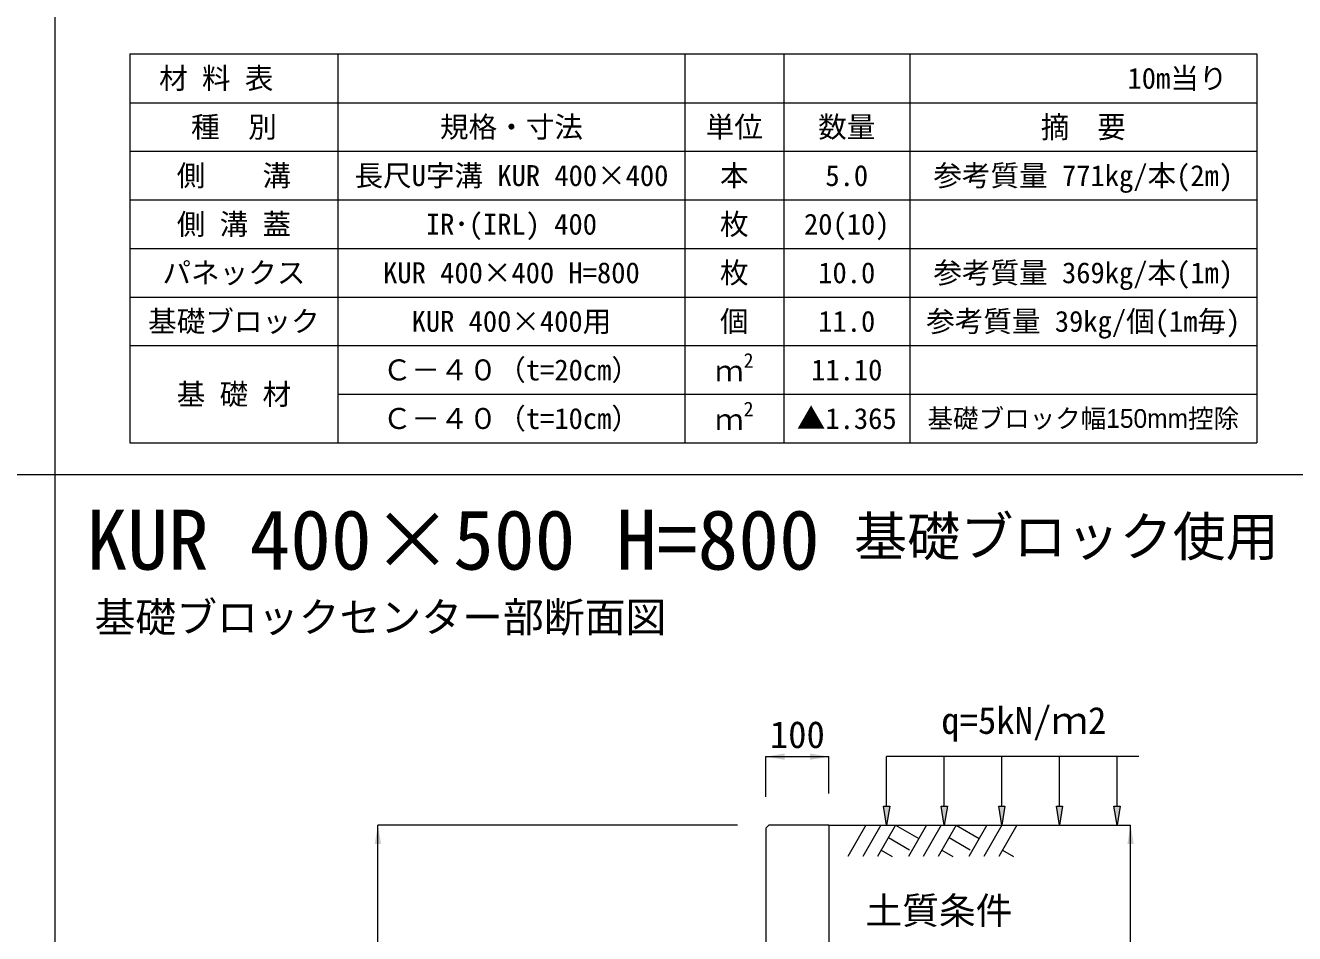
# Model space of a CAD drawing. Units: millimetres at full size, sheet at 1:40; details may follow other scales. Extents: x 206103 to 244503, y 883348 to 903496.
# Drawn here: x 238456 to 240469, y 885920 to 887360 of the extents above; entities that cross this region are included whole.
import ezdxf
from ezdxf.enums import TextEntityAlignment as Align

# ---------------------------------------------------------------- set-up
doc = ezdxf.new("R2010")
doc.units = ezdxf.units.MM
doc.header["$LTSCALE"] = 40
for name, color, linetype, lineweight in [('0_2', 7, 'Continuous', 20), ('Defpoints_3', 8, 'Continuous', 0), ('パネックスKUR', 2, 'Continuous', 20), ('図枠', 5, 'Continuous', 13), ('寸法・材料表', 7, 'Continuous', 13), ('寸法線', 7, 'Continuous', 13), ('ﾊｯﾁﾝｸﾞ', 7, 'Continuous', 5)]:
    doc.layers.add(name, color=color, linetype=linetype, lineweight=lineweight)
doc.layers.add('文字', color=7, linetype='Continuous')
doc.styles.add('ＭＳ ゴシック', font='')
doc.styles.add('ＭＳ Ｐゴシック', font='')
doc.styles.get('ＭＳ ゴシック').set_extended_font_data('MS Gothic')
doc.styles.get('ＭＳ Ｐゴシック').set_extended_font_data('MS PGothic')

# ---------------------------------------------------------------- blocks, each defined once
blk = doc.blocks.new('filled_arrow')
at = {"color": 0, "linetype": 'Continuous', "lineweight": -2}
blk.add_solid([(7.5, 1.25), (0, 0), (7.5, -1.25)], dxfattribs=at)

msp = doc.modelspace()

# ---------------------------------------------------------------- hatches: boundary and pattern name
at = {"layer": '寸法線'}
for points in [[(239826.62, 886122.33), (239821.62, 886092.33), (239816.62, 886122.33)], [(239918.03, 886122.33), (239913.03, 886092.33), (239908.03, 886122.33)], [(240009.44, 886122.33), (240004.44, 886092.33), (239999.44, 886122.33)], [(240100.86, 886122.33), (240095.86, 886092.33), (240090.86, 886122.33)], [(240192.27, 886122.33), (240187.27, 886092.33), (240182.27, 886122.33)]]:
    msp.add_hatch(color=256, dxfattribs=at).paths.add_polyline_path(points)

# ---------------------------------------------------------------- linework, layer by layer
at = {"layer": '0_2'}
msp.add_line((239730.21, 886092.33), (240130.21, 886092.33), dxfattribs=at)
at = {"layer": 'Defpoints_3'}
for p, q in [((238621.89, 887314.77), (240408.53, 887314.77)), ((238621.89, 887314.77), (238621.89, 887237.33)), ((238951.89, 887314.77), (238951.89, 887237.33)), ((239501.89, 887314.77), (239501.89, 887237.33)), ((239658.53, 887314.77), (239658.53, 887237.33)), ((239858.53, 887314.77), (239858.53, 887237.33)), ((240408.53, 887314.77), (240408.53, 887237.33))]:
    msp.add_line(p, q, dxfattribs=at)
at = {"layer": 'パネックスKUR'}
for p, q in [((239630.21, 886087.33), (239635.21, 886092.33)), ((239630.21, 886087.33), (239630.21, 885292.33)), ((239730.21, 886092.33), (239635.21, 886092.33)), ((239730.21, 886092.33), (239730.21, 884552.33))]:
    msp.add_line(p, q, dxfattribs=at)
at = {"layer": '図枠'}
for p, q in [((238503.21, 903148.33), (238503.21, 883348.33)), ((227303.21, 886648.33), (244503.21, 886648.33))]:
    msp.add_line(p, q, dxfattribs=at)
at = {"layer": '寸法・材料表'}
for p, q in [((238621.89, 887237.33), (240408.53, 887237.33)), ((238621.89, 887237.33), (238621.89, 886698.33)), ((238951.89, 887237.33), (238951.89, 886698.33)), ((239501.89, 887237.33), (239501.89, 886698.33)), ((239658.53, 887237.33), (239658.53, 886698.33)), ((239858.53, 887237.33), (239858.53, 886698.33)), ((240408.53, 887237.33), (240408.53, 886698.33)), ((238621.89, 887160.33), (240408.53, 887160.33)), ((238621.89, 887083.33), (240408.53, 887083.33)), ((238621.89, 887006.33), (240408.53, 887006.33)), ((238621.89, 886929.33), (240408.53, 886929.33)), ((238621.89, 886852.33), (240408.53, 886852.33)), ((238951.89, 886775.33), (240408.53, 886775.33)), ((238621.89, 886698.33), (240408.53, 886698.33))]:
    msp.add_line(p, q, dxfattribs=at)
at = {"layer": '寸法線'}
for p, q in [((239630.21, 886200.88), (239730.21, 886200.88)), ((239630.21, 886137.33), (239630.21, 886200.88)), ((239730.21, 886142.33), (239730.21, 886200.88)), ((239015.21, 885292.33), (239015.21, 886092.33)), ((239585.21, 886092.33), (239015.21, 886092.33)), ((239780.21, 886092.33), (240208.55, 886092.33)), ((240208.55, 884552.33), (240208.55, 886092.33))]:
    msp.add_line(p, q, dxfattribs=at)
at = {"layer": '寸法線', "lineweight": 9}
for p, q in [((240221.62, 886200.88), (239821.62, 886200.88)), ((239821.62, 886122.33), (239821.62, 886200.88)), ((239913.03, 886122.33), (239913.03, 886200.88)), ((240004.44, 886122.33), (240004.44, 886200.88)), ((240095.86, 886122.33), (240095.86, 886200.88)), ((240187.27, 886122.33), (240187.27, 886200.88))]:
    msp.add_line(p, q, dxfattribs=at)
for points in [[(239826.62, 886122.33), (239821.62, 886092.33), (239816.62, 886122.33)], [(239918.03, 886122.33), (239913.03, 886092.33), (239908.03, 886122.33)], [(240009.44, 886122.33), (240004.44, 886092.33), (239999.44, 886122.33)], [(240100.86, 886122.33), (240095.86, 886092.33), (240090.86, 886122.33)], [(240192.27, 886122.33), (240187.27, 886092.33), (240182.27, 886122.33)]]:
    msp.add_lwpolyline(points, close=True, dxfattribs=at)
at = {"layer": 'ﾊｯﾁﾝｸﾞ', "lineweight": 9}
for p, q in [((239788.85, 886092.32), (239760.21, 886042.7)), ((239812.48, 886092.32), (239783.83, 886042.7)), ((239836.1, 886092.32), (239807.45, 886042.7)), ((239836.1, 886092.32), (239872.67, 886071.21)), ((239884.86, 886092.32), (239856.21, 886042.7)), ((239908.48, 886092.32), (239879.83, 886042.7)), ((239932.1, 886092.32), (239903.45, 886042.7)), ((239932.1, 886092.32), (239968.67, 886071.21)), ((239980.85, 886092.32), (239952.2, 886042.7)), ((240004.48, 886092.32), (239975.83, 886042.7)), ((240028.1, 886092.32), (239999.45, 886042.7)), ((239824.68, 886072.54), (239858.09, 886053.25)), ((239920.68, 886072.54), (239954.09, 886053.25)), ((239813.26, 886052.75), (239830.67, 886042.7)), ((239909.25, 886052.75), (239926.67, 886042.7)), ((240005.25, 886052.75), (240022.67, 886042.7))]:
    msp.add_line(p, q, dxfattribs=at)

# ---------------------------------------------------------------- block references
at = {"layer": '寸法線', "xscale": 4, "yscale": 4}
msp.add_blockref('filled_arrow', (239630.21, 886200.88), dxfattribs=at)
for p, rotation in [((239730.21, 886200.88), 180), ((239015.21, 886092.33), 270), ((240208.55, 886092.33), 270)]:
    msp.add_blockref('filled_arrow', p, dxfattribs=dict(at, rotation=rotation))

# ---------------------------------------------------------------- texts
at = {"layer": '0_2', "style": 'ＭＳ ゴシック'}
msp.add_text('基礎ブロックセンター部断面図', height=47.47, dxfattribs=at).set_placement((238565.97, 886383.91), align=Align.BOTTOM_LEFT)
at = {"layer": '寸法・材料表', "style": 'ＭＳ ゴシック'}
msp.add_text('\u3000材 料 表', height=33.23, dxfattribs=at).set_placement((238622.94, 887276.05), align=Align.MIDDLE_LEFT)
msp.add_text('10m当り\u3000', height=33.23, dxfattribs=at).set_placement((240407.47, 887276.05), align=Align.MIDDLE_RIGHT)
at = {"layer": '寸法・材料表'}
for s, height, style, p in [('規格・寸法', 33.23, 'ＭＳ ゴシック', (239226.89, 887198.83)), ('単位', 33.23, 'ＭＳ ゴシック', (239580.21, 887198.83)), ('数量', 33.23, 'ＭＳ ゴシック', (239758.53, 887198.83)), ('種\u3000別', 33.23, 'ＭＳ ゴシック', (238786.89, 887198.83)), ('側\u3000\u3000溝', 33.23, 'ＭＳ ゴシック', (238786.89, 887121.83)), ('長尺U字溝 KUR 400×400', 33.23, 'ＭＳ ゴシック', (239226.89, 887121.83)), ('本', 33.23, 'ＭＳ ゴシック', (239580.21, 887121.83)), ('参考質量 771kg/本(2m)', 33.23, 'ＭＳ ゴシック', (240133.53, 887121.83)), ('5.0', 33.23, 'ＭＳ ゴシック', (239758.53, 887121.83)), ('側 溝 蓋', 33.23, 'ＭＳ ゴシック', (238786.89, 887044.83)), ('IR･(IRL) 400', 33.23, 'ＭＳ ゴシック', (239226.89, 887044.83)), ('枚', 33.23, 'ＭＳ ゴシック', (239580.21, 887044.83)), ('20(10)', 33.23, 'ＭＳ ゴシック', (239758.53, 887044.83)), ('パネックス', 33.23, 'ＭＳ ゴシック', (238786.89, 886967.83)), ('KUR 400×400 H=800', 33.23, 'ＭＳ ゴシック', (239226.89, 886967.83)), ('枚', 33.23, 'ＭＳ ゴシック', (239580.21, 886967.83)), ('10.0', 33.23, 'ＭＳ ゴシック', (239758.53, 886967.83)), ('参考質量 369kg/本(1m)', 33.23, 'ＭＳ ゴシック', (240133.53, 886967.83)), ('基礎ブロック', 33.23, 'ＭＳ ゴシック', (238786.89, 886890.83)), ('KUR 400×400用', 33.23, 'ＭＳ ゴシック', (239226.89, 886890.83)), ('個', 33.23, 'ＭＳ ゴシック', (239580.21, 886890.83)), ('11.0', 33.23, 'ＭＳ ゴシック', (239758.53, 886890.83)), ('参考質量 39kg/個(1m毎)', 33.23, 'ＭＳ ゴシック', (240133.53, 886890.83)), ('Ｃ－４０（t=20cm）', 33.23, 'ＭＳ ゴシック', (239226.89, 886813.83)), ('11.10', 33.23, 'ＭＳ ゴシック', (239758.53, 886813.83)), ('基 礎 材', 33.23, 'ＭＳ ゴシック', (238786.89, 886775.33)), ('Ｃ－４０（t=10cm）', 33.23, 'ＭＳ ゴシック', (239226.89, 886736.83)), ('▲1.365', 33.23, 'ＭＳ ゴシック', (239758.53, 886736.83)), ('基礎ブロック幅150mm控除', 29.69, 'ＭＳ Ｐゴシック', (240133.53, 886736.83))]:
    msp.add_text(s, height=height, dxfattribs=dict(at, style=style)).set_placement(p, align=Align.MIDDLE_CENTER)
at = {"layer": '寸法・材料表', "style": 'ＭＳ Ｐゴシック', "width": 0.95}
msp.add_text('摘\u3000要', height=34.64, dxfattribs=at).set_placement((240133.53, 887198.83), align=Align.MIDDLE_CENTER)
at = {"layer": '寸法・材料表', "style": 'ＭＳ ゴシック'}
for s, height, p in [('2', 23.26, (239594.94, 886810.22)), ('ｍ', 33.23, (239549.61, 886785.72)), ('2', 23.26, (239594.94, 886733.22)), ('ｍ', 33.23, (239549.61, 886708.72))]:
    msp.add_text(s, height=height, dxfattribs=at).set_placement(p, align=Align.BOTTOM_LEFT)
at = {"layer": '寸法線', "style": 'ＭＳ ゴシック'}
msp.add_text('100', height=42.72, dxfattribs=at).set_placement((239680.21, 886235.88), align=Align.MIDDLE_CENTER)
at = {"layer": '文字', "style": 'ＭＳ ゴシック'}
for s, height, p in [('KUR 400×500 H=800', 94.94, (238553.21, 886468.83)), ('q=5kN/ｍ2', 42.72, (239908.51, 886224.15))]:
    msp.add_text(s, height=height, dxfattribs=at).set_placement(p, align=Align.BOTTOM_LEFT)
msp.add_text('基礎ブロック使用', height=61.71, dxfattribs=at).set_placement((240443.58, 886549.79), align=Align.MIDDLE_RIGHT)
msp.add_text('土質条件', height=42.72, dxfattribs=at).set_placement((239788.17, 885978.36), align=Align.TOP_LEFT)

doc.saveas('drawing.dxf')
